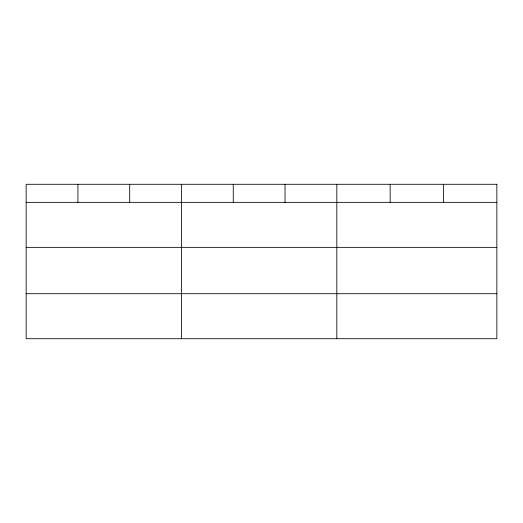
<?xml version="1.0" encoding="UTF-8"?>
<svg xmlns="http://www.w3.org/2000/svg" width="523" height="523" viewBox="0 0 523 523"><rect width="100%" height="100%" fill="white"/><g stroke="black" fill="none" stroke-linecap="round" stroke-linejoin="round"><path stroke-width="0.78" d="M26.15 202.355L496.85 202.355M26.15 247.353L496.85 247.353M26.15 293.717L496.85 293.717M443.504 184.286L443.504 202.355M390.158 184.286L390.158 202.355M336.812 184.286L336.812 338.714M285.035 184.286L285.035 202.355M233.258 184.286L233.258 202.355M181.481 184.286L181.481 338.714M129.704 184.286L129.704 202.355M77.927 184.286L77.927 202.355M496.85 184.286L26.15 184.286L26.15 338.714L496.85 338.714L496.85 184.286"/></g></svg>
